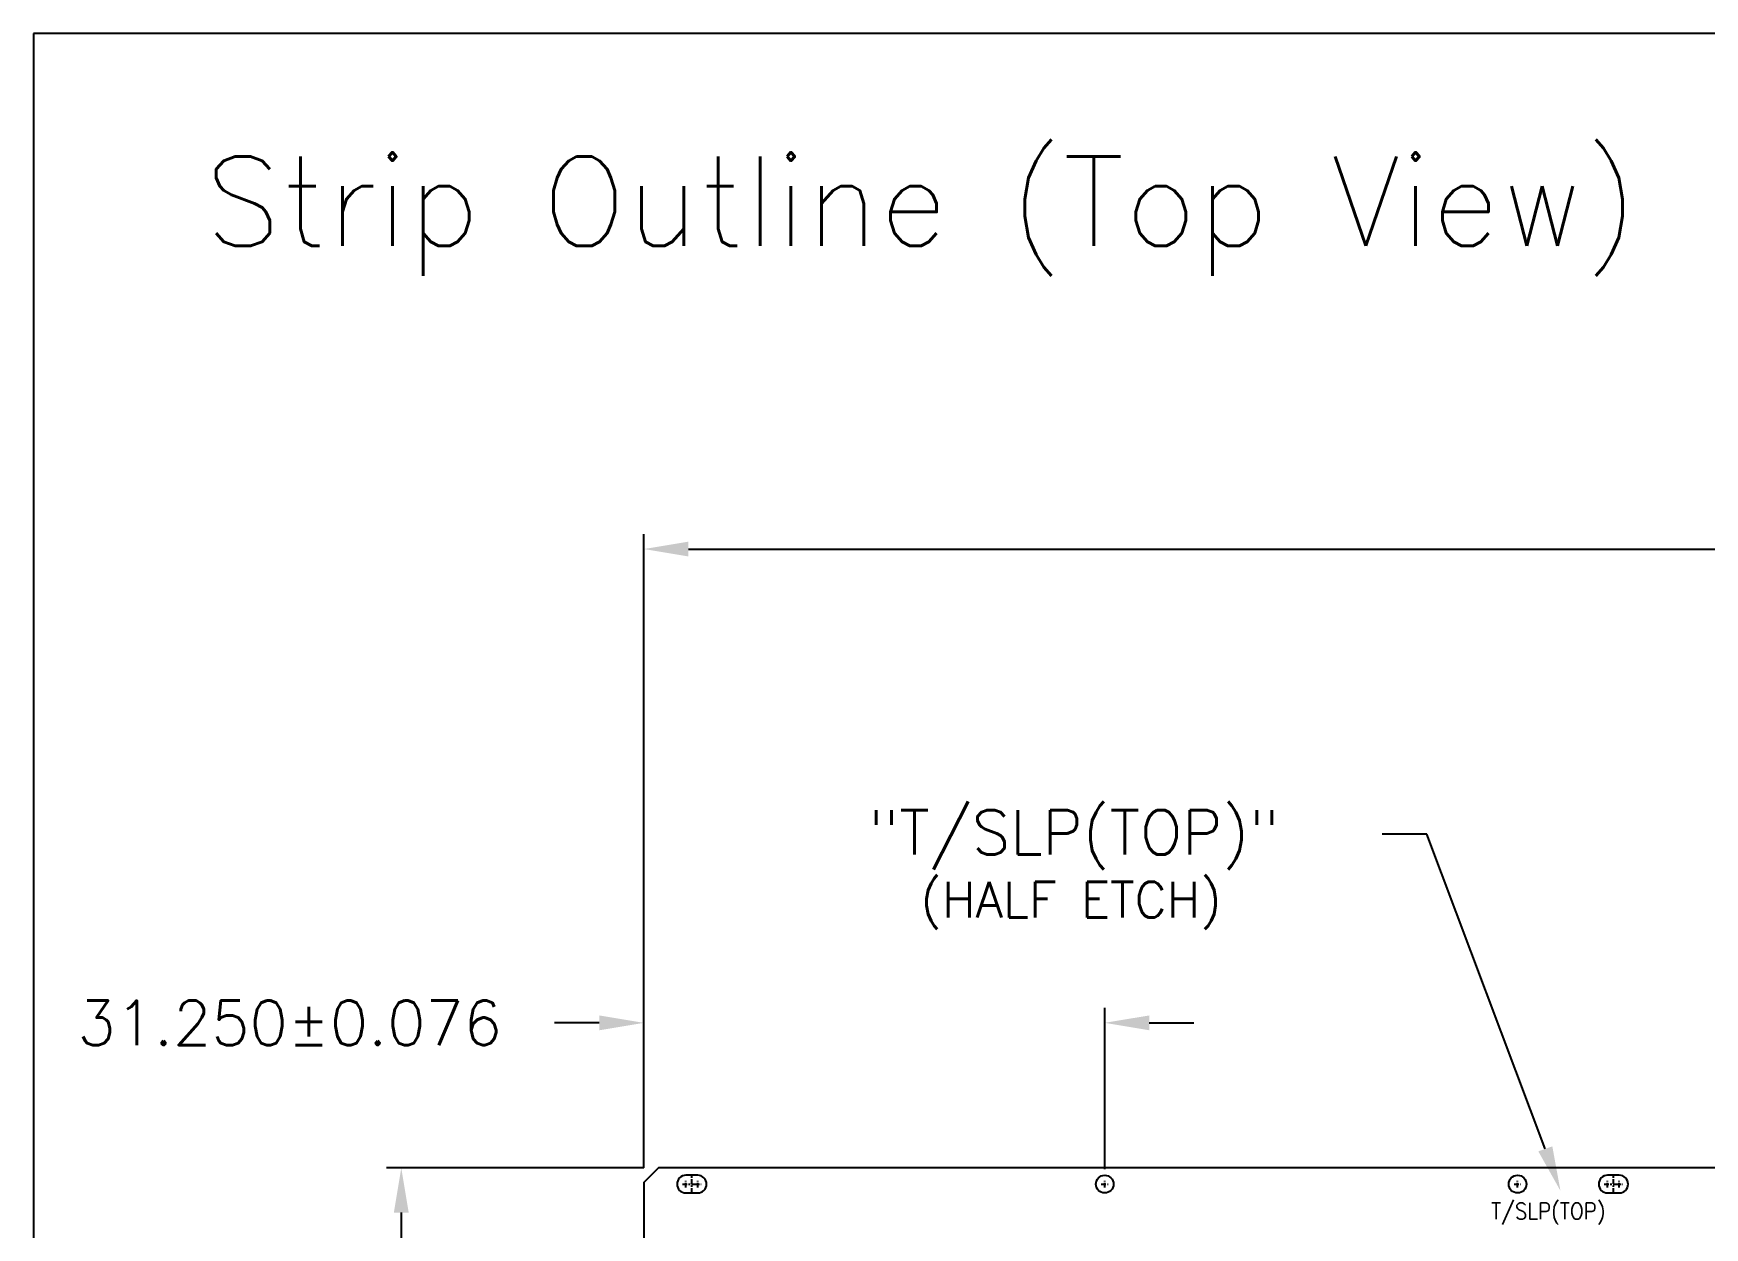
# Model space of a CAD drawing. Extents: x -347 to 20, y -460 to 3.
# Drawn here: x -346.9 to -233.6, y -77.9 to 3.1 of the extents above; entities that cross this region are included whole.
import ezdxf

# ---------------------------------------------------------------- set-up
doc = ezdxf.new("R2010")
doc.units = 0
doc.header["$MEASUREMENT"] = 0
doc.linetypes.add('CENTER', pattern=[50.8, 31.75, -6.35, 6.35, -6.35])
for name, color, linetype in [('1', 7, 'CONTINUOUS'), ('1D', 4, 'CONTINUOUS'), ('TEMPLATE', 6, 'CONTINUOUS')]:
    doc.layers.add(name, color=color, linetype=linetype)
doc.styles.add('ROMANS', font='romans', dxfattribs={"width": 0.85, "height": 0.08})
doc.styles.add('simplex', font='SIMPLEX.SHX')

msp = doc.modelspace()

# ---------------------------------------------------------------- linework, layer by layer
at = {"layer": '1'}
msp.add_lwpolyline([(-56.4883, -73.8477), (-304.4883, -73.8477), (-305.4883, -74.8477), (-305.4883, -84.8477)], dxfattribs=at)
for points in [[(-301.8383, -74.3477), (-302.6383, -74.3477, 1), (-302.6383, -75.5477), (-301.8383, -75.5477, 1)], [(-239.3383, -74.3477), (-240.1383, -74.3477, 1), (-240.1383, -75.5477), (-239.3383, -75.5477, 1)]]:
    msp.add_lwpolyline(points, format="xyb", close=True, dxfattribs=at)
for centre in [(-274.2383, -74.9477), (-246.2383, -74.9477)]:
    msp.add_circle(centre, 0.6, dxfattribs=at)
at = {"layer": '1D'}
for p, q in [((-305.4883, -73.8397), (-305.4883, -30.8579)), ((-302.4633, -31.8659), (-198.4939, -31.8659)), ((-252.3864, -51.2165), (-255.4114, -51.2165)), ((-244.3559, -72.5544), (-252.3864, -51.2165)), ((-305.4883, -73.8397), (-305.4883, -62.9994)), ((-274.2383, -73.9397), (-274.2383, -62.9994)), ((-308.5133, -64.0074), (-311.5383, -64.0074)), ((-271.2133, -64.0074), (-268.1883, -64.0074)), ((-305.4963, -73.8477), (-322.9455, -73.8477)), ((-321.9375, -76.8727), (-321.9375, -91.9944))]:
    msp.add_line(p, q, dxfattribs=at)
at = {"layer": '1D', "linetype": 'CENTER', "ltscale": 0.01}
for p, q in [((-302.6383, -75.1773), (-302.6383, -74.718)), ((-302.2383, -75.5477), (-302.2383, -74.3477)), ((-301.8383, -75.1773), (-301.8383, -74.718)), ((-274.2383, -75.1773), (-274.2383, -74.718)), ((-246.2383, -75.1773), (-246.2383, -74.718)), ((-240.1383, -75.1773), (-240.1383, -74.718)), ((-239.7383, -75.5477), (-239.7383, -74.3477)), ((-239.3383, -75.1773), (-239.3383, -74.718)), ((-302.8679, -74.9477), (-302.2383, -74.9477)), ((-302.2383, -74.9477), (-301.6087, -74.9477)), ((-274.4679, -74.9477), (-274.0087, -74.9477)), ((-246.4679, -74.9477), (-246.0087, -74.9477)), ((-240.3679, -74.9477), (-239.7383, -74.9477)), ((-239.7383, -74.9477), (-239.1087, -74.9477))]:
    msp.add_line(p, q, dxfattribs=at)
at = {"layer": '1D'}
for points in [[(-302.4633, -31.3617), (-302.4633, -32.3701), (-305.4883, -31.8659)], [(-308.5133, -63.5032), (-308.5133, -64.5116), (-305.4883, -64.0074)], [(-271.2133, -63.5032), (-271.2133, -64.5116), (-274.2383, -64.0074)], [(-243.8816, -72.3835), (-243.3305, -75.4003), (-244.8302, -72.7253)], [(-322.4416, -76.8727), (-321.4333, -76.8727), (-321.9375, -73.8477)]]:
    msp.add_solid(points, dxfattribs=at)
at = {"layer": 'TEMPLATE', "color": 6}
msp.add_lwpolyline([(-346.8834, 3.1136), (-346.8834, -460.3842), (-17.7153, -460.3842), (-17.7153, 3.1136)], close=True, dxfattribs=at)

# ---------------------------------------------------------------- texts
at = {"layer": '1D', "style": 'simplex'}
for s, height, p in [('Strip Outline (Top View)', 6.063932, (-335.2727, -11.3027)), ('"T/SLP(TOP)"', 3.025, (-290.2464, -52.5933)), ('(HALF ETCH)', 2.42, (-286.7289, -56.856))]:
    msp.add_text(s, height=height, dxfattribs=at).set_placement(p)
at = {"layer": '1D', "linetype": 'ByBlock', "style": 'simplex'}
msp.add_text('31.250±0.076', height=3.025, dxfattribs=at).set_placement((-343.8949, -65.5199))
at = {"layer": '1D', "style": 'ROMANS', "width": 0.9}
msp.add_text('T/SLP(TOP)', height=1.1, dxfattribs=at).set_placement((-248.0323, -77.3269))

doc.saveas('drawing.dxf')
